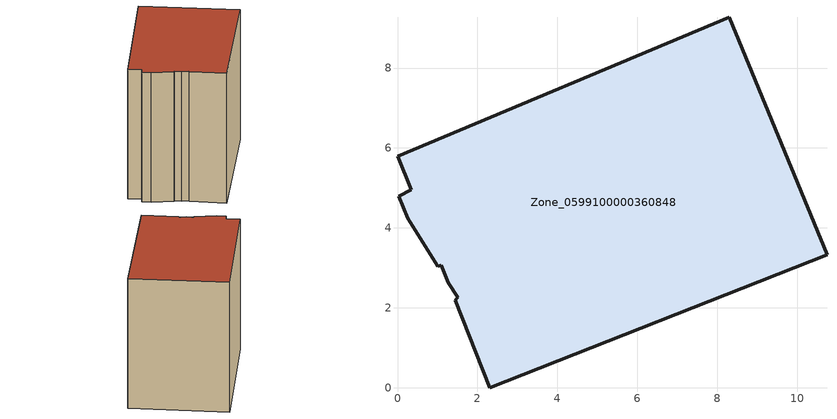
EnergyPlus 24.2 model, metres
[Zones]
Zone_0599100000360848
 floor ground (C_G): 2.31,0 1.44,2.19 1.5,2.26 1.27,2.63 1.1,3.07 1.01,3.04 0.26,4.24 0.03,4.8 0.35,4.96 0,5.79 8.3,9.27 10.75,3.33 z0
 wall outside (C_F): 0.35,4.96 0.03,4.8 0.26,4.24 1.01,3.04 1.1,3.07 1.27,2.63 1.5,2.26 1.44,2.19 2.31,0 10.75,3.33 8.3,9.27 0,5.79 0.35,4.96 z0:9.06
 roof outside (C_R): 0.26,4.24 1.01,3.04 1.1,3.07 1.27,2.63 1.5,2.26 1.44,2.19 2.31,0 10.75,3.33 8.3,9.27 0,5.79 0.35,4.96 0.03,4.8 z9.06
[BUILDING]
Pand.0599100000360848: North Axis=0; Terrain=City; Loads Convergence Tolerance Value=0.04; Temperature Convergence Tolerance Value=0.4; Solar Distribution=FullExterior; Maximum Number of Warmup Days=25; Minimum Number of Warmup Days=1
[Site:Location]
Rotterdam.The.Hague.AP_ZH_NLD Design_Conditions: Latitude=51.96; Longitude=4.45; Time Zone=1; Elevation=-4.5
[SITE:GROUNDTEMPERATURE:BUILDINGSURFACE]
18, 18, 18, 18, 18, 18, 18, 18, 18, 18, 18, 18
[MATERIAL] Thermal Absorptance=0.9; Solar Absorptance=0.7; Visible Absorptance=0.7
Name | Roughness | Thickness | Conductivity | Density | Specific Heat
G.TI.1992-2005 | MediumSmooth | 0.15 | 0.06 | 540 | 1210
F.TI.1992-2005 | Rough | 0.3 | 0.12 | 1920 | 840
R.TI.1992-2005 | MediumRough | 0.2 | 0.08 | 1500 | 1000
[CONSTRUCTION]
C_G: G.TI.1992-2005
C_F: F.TI.1992-2005
C_R: R.TI.1992-2005
[ZONE]
Zone_0599100000360848: Type=1; Multiplier=1; Ceiling Height=Autocalculate; Volume=Autocalculate; Floor Area=autocalculate; Part of Total Floor Area=Yes
[ZONEINFILTRATION:DESIGNFLOWRATE]
Infil_Zone_0599100000360848: Zone or ZoneList or Space or SpaceList=Zone_0599100000360848; Schedule=AlwaysOn; Design Flow Rate Calculation Method=Flow/Area; Flow Rate per Floor Area=0.0015; Constant Term Coefficient=1; Temperature Term Coefficient=0; Velocity Term Coefficient=0; Velocity Squared Term Coefficient=0
[HVACTEMPLATE:ZONE:IDEALLOADSAIRSYSTEM]
Zone_0599100000360848: Maximum Heating Supply Air Temperature=50; Minimum Cooling Supply Air Temperature=13; Maximum Heating Supply Air Humidity Ratio=0.0156; Minimum Cooling Supply Air Humidity Ratio=0.0077; Heating Limit=NoLimit; Cooling Limit=NoLimit; Dehumidification Control Type=ConstantSensibleHeatRatio; Cooling Sensible Heat Ratio=0.7; Dehumidification Setpoint=60; Humidification Control Type=None; Humidification Setpoint=30; Outdoor Air Method=None; Outdoor Air Flow Rate per Person=0.00944; Outdoor Air Flow Rate per Zone Floor Area=0; Outdoor Air Flow Rate per Zone=0; Demand Controlled Ventilation Type=None; Outdoor Air Economizer Type=NoEconomizer; Heat Recovery Type=None; Sensible Heat Recovery Effectiveness=0.7; Latent Heat Recovery Effectiveness=0.65
[ZONECONTROL:THERMOSTAT]
ThermostatControl_Zone_0599100000360848: Zone or ZoneList=Zone_0599100000360848; Control Type Schedule=DualSetpointControlType; Control 1=Thermostat_Zone_0599100000360848; Temperature Difference Between Cutout And Setpoint=0
[THERMOSTATSETPOINT:DUALSETPOINT]
Thermostat_Zone_0599100000360848: Heating Setpoint Temperature Schedule=HeatingSetpoint_Zone_0599100000360848; Cooling Setpoint Temperature Schedule=CoolingSetpoint_Zone_0599100000360848
[SCHEDULE:COMPACT]
HeatingSetpoint_Zone_0599100000360848: Through: 12/31, For: AllDays, Until: 24:00, 21
CoolingSetpoint_Zone_0599100000360848: Through: 12/31, For: AllDays, Until: 24:00, 24
DualSetpointControlType: Through: 12/31, For: AllDays, Until: 24:00, 4
AlwaysOn: Through: 12/31, For: AllDays, Until: 24:00, 1
